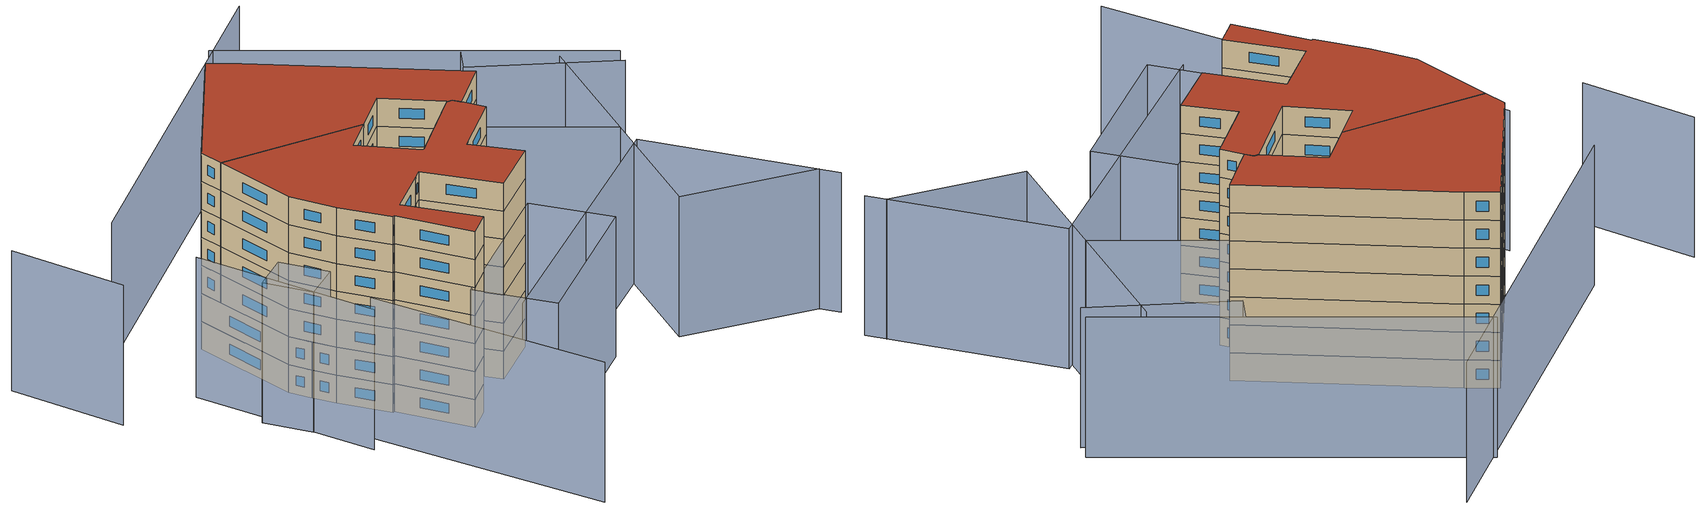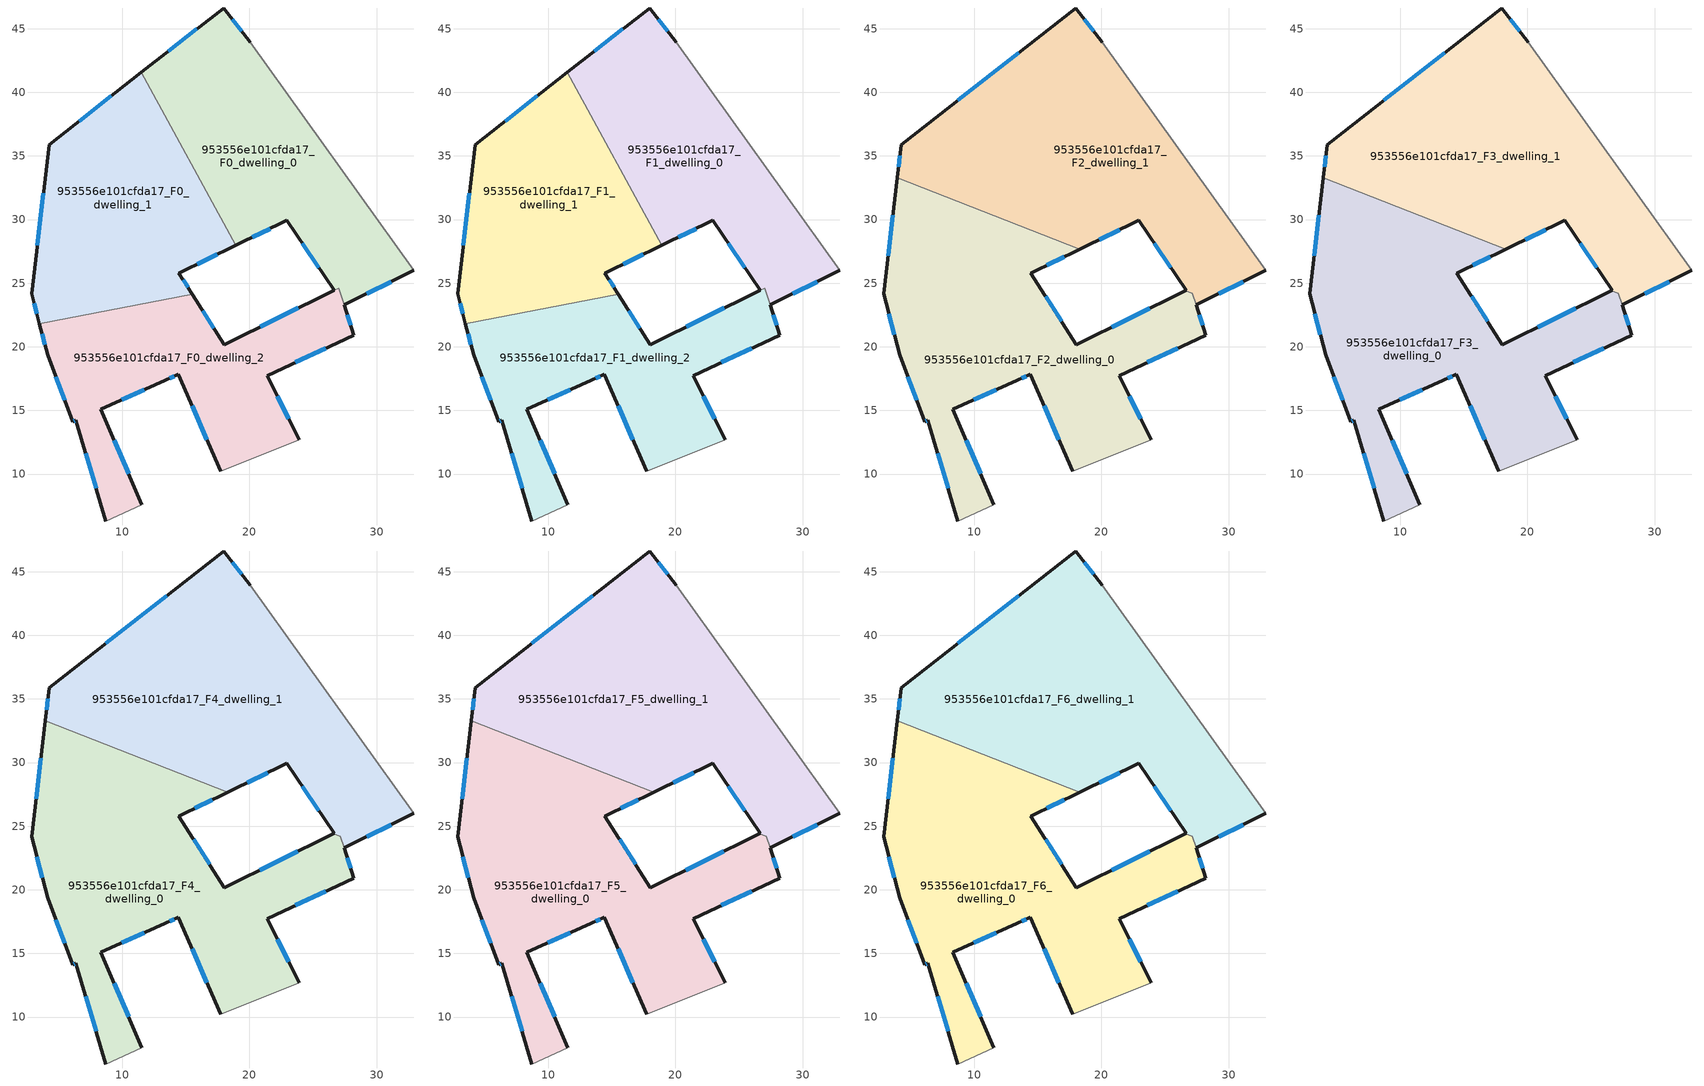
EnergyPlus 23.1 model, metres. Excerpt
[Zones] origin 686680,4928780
953556e101cfda17_F0_dwelling_0
 floor ground (EU_floor_Construction): 20.07,43.94 32.91,26 27.45,23.29 27.44,23.31 27.01,24.62 26.66,24.45 22.94,29.93 18.93,27.98 11.51,41.57 17.96,46.63 z0
 wall outside (EU_wall_Construction): 18.93,27.98 22.94,29.93 26.66,24.45 / 20.07,43.94 17.96,46.63 11.51,41.57 / 27.44,23.31 27.45,23.29 32.91,26 z0:3
 wall to 953556e101cfda17_F0_dwelling_2 (EU_wall_Construction): 26.66,24.45 27.01,24.62 27.44,23.31 z0:3
 wall to 953556e101cfda17_F0_dwelling_1 (EU_wall_Construction): 11.51,41.57 18.93,27.98 z0:3
 wall adiabatic (EU_wall_Construction): 32.91,26 20.07,43.94 z0:3
 window (EU_Window_Construction): 24.15,28.15 25.45,26.23 / 20.24,28.61 21.64,29.3 / 15.86,44.98 13.61,43.21 / 19.39,44.81 18.65,45.75 / 29.22,24.17 31.13,25.12 z0.98:2.02
953556e101cfda17_F0_dwelling_1
 floor ground (EU_floor_Construction): 11.51,41.57 18.93,27.98 14.46,25.8 15.52,24.12 3.5,21.82 2.89,24.17 4.25,35.87 z0
 wall outside (EU_wall_Construction): 11.51,41.57 4.25,35.87 2.89,24.17 3.5,21.82 / 15.52,24.12 14.46,25.8 18.93,27.98 z0:3
 wall to 953556e101cfda17_F0_dwelling_2 (EU_wall_Construction): 3.5,21.82 15.52,24.12 z0:3
 window (EU_Window_Construction): 9.15,39.71 6.61,37.72 / 15.92,26.51 17.48,27.27 / 15.18,24.67 14.81,25.25 / 3.09,23.41 3.3,22.59 / 3.81,32.07 3.33,27.97 z0.98:2.02
953556e101cfda17_F0_dwelling_2
 floor ground (EU_floor_Construction): 27.01,24.62 27.44,23.31 27.44,23.29 28.21,20.92 21.38,17.74 23.91,12.69 17.74,10.23 14.42,17.83 13.4,17.37 8.31,15.11 11.55,7.57 8.72,6.31 6.34,14.21 6.11,14.1 4.13,19.38 3.5,21.82 15.52,24.12 18.02,20.17 26.66,24.45 z0
 wall outside (EU_wall_Construction): 26.66,24.45 18.02,20.17 15.52,24.12 / 23.91,12.69 21.38,17.74 28.21,20.92 27.44,23.29 27.44,23.31 / 11.55,7.57 8.31,15.11 13.4,17.37 14.42,17.83 17.74,10.23 / 3.5,21.82 4.13,19.38 6.11,14.1 6.34,14.21 8.72,6.31 z0:3
 wall adiabatic (EU_wall_Construction): 17.74,10.23 23.91,12.69 / 8.72,6.31 11.55,7.57 z0:3
 window (EU_Window_Construction): 17.21,21.45 16.34,22.83 / 23.85,23.06 20.83,21.56 / 27.96,21.69 27.69,22.52 / 23.6,18.77 25.99,19.89 / 23.09,14.33 22.2,16.1 / 15.5,15.36 16.66,12.7 / 13.73,17.52 14.09,17.68 / 9.97,15.84 11.75,16.64 / 10.5,10.02 9.37,12.66 / 7.12,11.64 7.95,8.88 / 6.19,14.14 6.27,14.17 / 4.78,17.66 5.47,15.82 / 3.7,21.03 3.93,20.17 z0.98:2.02
953556e101cfda17_F1_dwelling_0
 floor to 953556e101cfda17_F0_dwelling_0 (EU_floor_Construction): 20.07,43.94 32.91,26 27.45,23.29 27.44,23.31 27.01,24.62 26.66,24.45 22.94,29.93 18.93,27.98 11.51,41.57 17.96,46.63 z3
 wall outside (EU_wall_Construction): 18.93,27.98 22.94,29.93 26.66,24.45 / 20.07,43.94 17.96,46.63 11.51,41.57 / 27.44,23.31 27.45,23.29 32.91,26 z3:6
 wall to 953556e101cfda17_F1_dwelling_2 (EU_wall_Construction): 26.66,24.45 27.01,24.62 27.44,23.31 z3:6
 wall to 953556e101cfda17_F1_dwelling_1 (EU_wall_Construction): 11.51,41.57 18.93,27.98 z3:6
 wall adiabatic (EU_wall_Construction): 32.91,26 20.07,43.94 z3:6
 window (EU_Window_Construction): 24.15,28.15 25.45,26.23 / 20.24,28.61 21.64,29.3 / 15.86,44.98 13.61,43.21 / 19.39,44.81 18.65,45.75 / 29.22,24.17 31.13,25.12 z3.98:5.02
953556e101cfda17_F1_dwelling_1
 floor to 953556e101cfda17_F0_dwelling_1 (EU_floor_Construction): 11.51,41.57 18.93,27.98 14.46,25.8 15.52,24.12 3.5,21.82 2.89,24.17 4.25,35.87 z3
 wall outside (EU_wall_Construction): 11.51,41.57 4.25,35.87 2.89,24.17 3.5,21.82 / 15.52,24.12 14.46,25.8 18.93,27.98 z3:6
 wall to 953556e101cfda17_F1_dwelling_2 (EU_wall_Construction): 3.5,21.82 15.52,24.12 z3:6
 window (EU_Window_Construction): 9.15,39.71 6.61,37.72 / 15.92,26.51 17.48,27.27 / 15.18,24.67 14.81,25.25 / 3.09,23.41 3.3,22.59 / 3.81,32.07 3.33,27.97 z3.98:5.02
953556e101cfda17_F1_dwelling_2
 floor to 953556e101cfda17_F0_dwelling_2 (EU_floor_Construction): 27.01,24.62 27.44,23.31 27.44,23.29 28.21,20.92 21.38,17.74 23.91,12.69 17.74,10.23 14.42,17.83 13.4,17.37 8.31,15.11 11.55,7.57 8.72,6.31 6.34,14.21 6.11,14.1 4.13,19.38 3.5,21.82 15.52,24.12 18.02,20.17 26.66,24.45 z3
 wall outside (EU_wall_Construction): 26.66,24.45 18.02,20.17 15.52,24.12 / 23.91,12.69 21.38,17.74 28.21,20.92 27.44,23.29 27.44,23.31 / 11.55,7.57 8.31,15.11 13.4,17.37 14.42,17.83 17.74,10.23 / 3.5,21.82 4.13,19.38 6.11,14.1 6.34,14.21 8.72,6.31 z3:6
 wall adiabatic (EU_wall_Construction): 17.74,10.23 23.91,12.69 / 8.72,6.31 11.55,7.57 z3:6
 window (EU_Window_Construction): 17.21,21.45 16.34,22.83 / 23.85,23.06 20.83,21.56 / 27.96,21.69 27.69,22.52 / 23.6,18.77 25.99,19.89 / 23.09,14.33 22.2,16.1 / 15.5,15.36 16.66,12.7 / 13.73,17.52 14.09,17.68 / 9.97,15.84 11.75,16.64 / 10.5,10.02 9.37,12.66 / 7.12,11.64 7.95,8.88 / 6.19,14.14 6.27,14.17 / 4.78,17.66 5.47,15.82 / 3.7,21.03 3.93,20.17 z3.98:5.02
953556e101cfda17_F2_dwelling_0
 floor to 953556e101cfda17_F1_dwelling_2 (EU_floor_Construction): 27.14,24.21 27.44,23.31 27.44,23.29 28.21,20.92 21.38,17.74 23.91,12.69 17.74,10.23 14.42,17.83 13.4,17.37 8.31,15.11 11.55,7.57 8.72,6.31 6.34,14.21 6.11,14.1 4.13,19.38 3.5,21.82 15.52,24.12 18.02,20.17 26.61,24.42 z6
 floor to 953556e101cfda17_F1_dwelling_1 (EU_floor_Construction): 18.31,27.67 14.46,25.8 15.52,24.12 3.5,21.82 2.89,24.17 3.95,33.3 z6
 wall outside (EU_wall_Construction): 26.6,24.42 18.02,20.17 14.46,25.8 18.31,27.67 / 23.91,12.69 21.38,17.74 28.21,20.92 27.44,23.29 27.44,23.31 / 11.55,7.57 8.31,15.11 13.4,17.37 14.42,17.83 17.74,10.23 / 3.95,33.3 2.89,24.17 4.13,19.38 6.11,14.1 6.34,14.21 8.72,6.31 z6:9
 wall to 953556e101cfda17_F2_dwelling_1 (EU_wall_Construction): 27.44,23.31 27.14,24.21 26.6,24.42 / 18.31,27.67 3.95,33.3 z6:9
 wall adiabatic (EU_wall_Construction): 17.74,10.23 23.91,12.69 / 8.72,6.31 11.55,7.57 z6:9
 window (EU_Window_Construction): 15.71,26.41 17.06,27.06 / 16.86,22 15.62,23.97 / 23.81,23.04 20.81,21.55 / 27.96,21.69 27.69,22.52 / 23.6,18.77 25.99,19.89 / 23.09,14.33 22.2,16.1 / 15.5,15.36 16.66,12.7 / 13.73,17.52 14.09,17.68 / 9.97,15.84 11.75,16.64 / 10.5,10.02 9.37,12.66 / 7.12,11.64 7.95,8.88 / 6.19,14.14 6.27,14.17 / 4.78,17.66 5.47,15.82 / 3.3,22.61 3.73,20.94 / 3.61,30.33 3.24,27.14 z6.98:8.02
953556e101cfda17_F2_dwelling_1
 floor to 953556e101cfda17_F1_dwelling_0 (EU_floor_Construction): 20.07,43.94 32.91,26 27.45,23.29 27.44,23.31 27.01,24.62 26.66,24.45 22.94,29.93 18.93,27.98 11.51,41.56 17.96,46.63 z6
 floor to 953556e101cfda17_F1_dwelling_2 (EU_floor_Construction): 27.01,24.62 27.44,23.31 27.14,24.21 26.61,24.42 z6
 floor to 953556e101cfda17_F1_dwelling_1 (EU_floor_Construction): 11.51,41.56 18.93,27.98 18.31,27.67 3.95,33.3 4.25,35.87 z6
 wall outside (EU_wall_Construction): 26.6,24.42 26.66,24.45 / 18.31,27.67 22.94,29.93 26.66,24.45 / 20.07,43.94 17.96,46.63 4.25,35.87 3.95,33.3 / 27.44,23.31 27.45,23.29 32.91,26 z6:9
 wall adiabatic (EU_wall_Construction): 32.91,26 20.07,43.94 z6:9
 window (EU_Window_Construction): 24.15,28.15 25.45,26.23 / 19.82,28.41 21.43,29.2 / 4.16,35.04 4.05,34.14 / 13.5,43.13 8.71,39.37 / 19.39,44.81 18.65,45.75 / 29.22,24.17 31.13,25.12 z6.98:8.02
953556e101cfda17_F3_dwelling_0
 floor to 953556e101cfda17_F2_dwelling_0 (EU_floor_Construction): 26.6,24.42 27.14,24.21 27.44,23.31 27.44,23.29 28.21,20.92 21.38,17.74 23.91,12.69 17.74,10.23 14.42,17.83 13.4,17.37 8.31,15.11 11.55,7.57 8.72,6.31 6.34,14.21 6.11,14.1 4.13,19.38 2.89,24.17 3.95,33.3 18.31,27.67 14.46,25.8 18.02,20.17 z9
 wall outside (EU_wall_Construction): 26.6,24.42 18.02,20.17 14.46,25.8 18.31,27.67 / 23.91,12.69 21.38,17.74 28.21,20.92 27.44,23.29 27.44,23.31 / 11.55,7.57 8.31,15.11 13.4,17.37 14.42,17.83 17.74,10.23 / 3.95,33.3 2.89,24.17 4.13,19.38 6.11,14.1 6.34,14.21 8.72,6.31 z9:12
 wall to 953556e101cfda17_F3_dwelling_1 (EU_wall_Construction): 27.44,23.31 27.14,24.21 26.6,24.42 / 18.31,27.67 3.95,33.3 z9:12
 wall adiabatic (EU_wall_Construction): 17.74,10.23 23.91,12.69 / 8.72,6.31 11.55,7.57 z9:12
 window (EU_Window_Construction): 15.71,26.41 17.06,27.06 / 16.86,22 15.62,23.97 / 23.81,23.04 20.81,21.55 / 27.96,21.69 27.69,22.52 / 23.6,18.77 25.99,19.89 / 23.09,14.33 22.2,16.1 / 15.5,15.36 16.66,12.7 / 13.73,17.52 14.09,17.68 / 9.97,15.84 11.75,16.64 / 10.5,10.02 9.37,12.66 / 7.12,11.64 7.95,8.88 / 6.19,14.14 6.27,14.17 / 4.78,17.66 5.47,15.82 / 3.3,22.61 3.73,20.94 / 3.61,30.33 3.24,27.14 z9.98:11.02
953556e101cfda17_F3_dwelling_1
 floor to 953556e101cfda17_F2_dwelling_1 (EU_floor_Construction): 20.07,43.94 32.91,26 27.45,23.29 27.44,23.31 27.14,24.21 26.6,24.42 26.66,24.45 22.94,29.93 18.31,27.67 3.95,33.3 4.25,35.87 17.96,46.63 z9
 wall outside (EU_wall_Construction): 18.31,27.67 22.94,29.93 26.66,24.45 26.6,24.42 / 20.07,43.94 17.96,46.63 4.25,35.87 3.95,33.3 / 27.44,23.31 27.45,23.29 32.91,26 z9:12
 wall adiabatic (EU_wall_Construction): 32.91,26 20.07,43.94 z9:12
 window (EU_Window_Construction): 24.15,28.15 25.45,26.23 / 19.82,28.41 21.43,29.2 / 4.16,35.04 4.05,34.14 / 13.5,43.13 8.71,39.37 / 19.39,44.81 18.65,45.75 / 29.22,24.17 31.13,25.12 z9.98:11.02
953556e101cfda17_F4_dwelling_0
 floor to 953556e101cfda17_F3_dwelling_0 (EU_floor_Construction): 26.6,24.42 27.14,24.21 27.44,23.31 27.44,23.29 28.21,20.92 21.38,17.74 23.91,12.69 17.74,10.23 14.42,17.83 13.4,17.37 8.31,15.11 11.55,7.57 8.72,6.31 6.34,14.21 6.11,14.1 4.13,19.38 2.89,24.17 3.95,33.3 18.31,27.67 14.46,25.8 18.02,20.17 z12
 wall outside (EU_wall_Construction): 26.6,24.42 18.02,20.17 14.46,25.8 18.31,27.67 / 23.91,12.69 21.38,17.74 28.21,20.92 27.44,23.29 27.44,23.31 / 11.55,7.57 8.31,15.11 13.4,17.37 14.42,17.83 17.74,10.23 / 3.95,33.3 2.89,24.17 4.13,19.38 6.11,14.1 6.34,14.21 8.72,6.31 z12:15
 wall to 953556e101cfda17_F4_dwelling_1 (EU_wall_Construction): 27.44,23.31 27.14,24.21 26.6,24.42 / 18.31,27.67 3.95,33.3 z12:15
 wall adiabatic (EU_wall_Construction): 17.74,10.23 23.91,12.69 / 8.72,6.31 11.55,7.57 z12:15
 window (EU_Window_Construction): 15.71,26.41 17.06,27.06 / 16.86,22 15.62,23.97 / 23.81,23.04 20.81,21.55 / 27.96,21.69 27.69,22.52 / 23.6,18.77 25.99,19.89 / 23.09,14.33 22.2,16.1 / 15.5,15.36 16.66,12.7 / 13.73,17.52 14.09,17.68 / 9.97,15.84 11.75,16.64 / 10.5,10.02 9.37,12.66 / 7.12,11.64 7.95,8.88 / 6.19,14.14 6.27,14.17 / 4.78,17.66 5.47,15.82 / 3.3,22.61 3.73,20.94 / 3.61,30.33 3.24,27.14 z12.98:14.02
953556e101cfda17_F4_dwelling_1
 floor to 953556e101cfda17_F3_dwelling_1 (EU_floor_Construction): 20.07,43.94 32.91,26 27.45,23.29 27.44,23.31 27.14,24.21 26.6,24.42 26.66,24.45 22.94,29.93 18.31,27.67 3.95,33.3 4.25,35.87 17.96,46.63 z12
 wall outside (EU_wall_Construction): 18.31,27.67 22.94,29.93 26.66,24.45 26.6,24.42 / 20.07,43.94 17.96,46.63 4.25,35.87 3.95,33.3 / 27.44,23.31 27.45,23.29 32.91,26 z12:15
 wall adiabatic (EU_wall_Construction): 32.91,26 20.07,43.94 z12:15
 window (EU_Window_Construction): 24.15,28.15 25.45,26.23 / 19.82,28.41 21.43,29.2 / 4.16,35.04 4.05,34.14 / 13.5,43.13 8.71,39.37 / 19.39,44.81 18.65,45.75 / 29.22,24.17 31.13,25.12 z12.98:14.02
953556e101cfda17_F5_dwelling_0
 floor to 953556e101cfda17_F4_dwelling_0 (EU_floor_Construction): 26.6,24.42 27.14,24.21 27.44,23.31 27.44,23.29 28.21,20.92 21.38,17.74 23.91,12.69 17.74,10.23 14.42,17.83 13.4,17.37 8.31,15.11 11.55,7.57 8.72,6.31 6.34,14.21 6.11,14.1 4.13,19.38 2.89,24.17 3.95,33.3 18.31,27.67 14.46,25.8 18.02,20.17 z15
 wall outside (EU_wall_Construction): 26.6,24.42 18.02,20.17 14.46,25.8 18.31,27.67 / 23.91,12.69 21.38,17.74 28.21,20.92 27.44,23.29 27.44,23.31 / 11.55,7.57 8.31,15.11 13.4,17.37 14.42,17.83 17.74,10.23 / 3.95,33.3 2.89,24.17 4.13,19.38 6.11,14.1 6.34,14.21 8.72,6.31 z15:18
 wall to 953556e101cfda17_F5_dwelling_1 (EU_wall_Construction): 27.44,23.31 27.14,24.21 26.6,24.42 / 18.31,27.67 3.95,33.3 z15:18
 wall adiabatic (EU_wall_Construction): 17.74,10.23 23.91,12.69 / 8.72,6.31 11.55,7.57 z15:18
 window (EU_Window_Construction): 15.71,26.41 17.06,27.06 / 16.86,22 15.62,23.97 / 23.81,23.04 20.81,21.55 / 27.96,21.69 27.69,22.52 / 23.6,18.77 25.99,19.89 / 23.09,14.33 22.2,16.1 / 15.5,15.36 16.66,12.7 / 13.73,17.52 14.09,17.68 / 9.97,15.84 11.75,16.64 / 10.5,10.02 9.37,12.66 / 7.12,11.64 7.95,8.88 / 6.19,14.14 6.27,14.17 / 4.78,17.66 5.47,15.82 / 3.3,22.61 3.73,20.94 / 3.61,30.33 3.24,27.14 z15.98:17.02
953556e101cfda17_F5_dwelling_1
 floor to 953556e101cfda17_F4_dwelling_1 (EU_floor_Construction): 20.07,43.94 32.91,26 27.45,23.29 27.44,23.31 27.14,24.21 26.6,24.42 26.66,24.45 22.94,29.93 18.31,27.67 3.95,33.3 4.25,35.87 17.96,46.63 z15
 wall outside (EU_wall_Construction): 18.31,27.67 22.94,29.93 26.66,24.45 26.6,24.42 / 20.07,43.94 17.96,46.63 4.25,35.87 3.95,33.3 / 27.44,23.31 27.45,23.29 32.91,26 z15:18
 wall adiabatic (EU_wall_Construction): 32.91,26 20.07,43.94 z15:18
 window (EU_Window_Construction): 24.15,28.15 25.45,26.23 / 19.82,28.41 21.43,29.2 / 4.16,35.04 4.05,34.14 / 13.5,43.13 8.71,39.37 / 19.39,44.81 18.65,45.75 / 29.22,24.17 31.13,25.12 z15.98:17.02
953556e101cfda17_F6_dwelling_0
 floor to 953556e101cfda17_F5_dwelling_0 (EU_floor_Construction): 26.6,24.42 27.14,24.21 27.44,23.31 27.44,23.29 28.21,20.92 21.38,17.74 23.91,12.69 17.74,10.23 14.42,17.83 13.4,17.37 8.31,15.11 11.55,7.57 8.72,6.31 6.34,14.21 6.11,14.1 4.13,19.38 2.89,24.17 3.95,33.3 18.31,27.67 14.46,25.8 18.02,20.17 z18
 wall outside (EU_wall_Construction): 26.6,24.42 18.02,20.17 14.46,25.8 18.31,27.67 / 23.91,12.69 21.38,17.74 28.21,20.92 27.44,23.29 27.44,23.31 / 11.55,7.57 8.31,15.11 13.4,17.37 14.42,17.83 17.74,10.23 / 3.95,33.3 2.89,24.17 4.13,19.38 6.11,14.1 6.34,14.21 8.72,6.31 z18:21
 wall to 953556e101cfda17_F6_dwelling_1 (EU_wall_Construction): 27.44,23.31 27.14,24.21 26.6,24.42 / 18.31,27.67 3.95,33.3 z18:21
 wall adiabatic (EU_wall_Construction): 17.74,10.23 23.91,12.69 / 8.72,6.31 11.55,7.57 z18:21
 window (EU_Window_Construction): 15.71,26.41 17.06,27.06 / 16.86,22 15.62,23.97 / 23.81,23.04 20.81,21.55 / 27.96,21.69 27.69,22.52 / 23.6,18.77 25.99,19.89 / 23.09,14.33 22.2,16.1 / 15.5,15.36 16.66,12.7 / 13.73,17.52 14.09,17.68 / 9.97,15.84 11.75,16.64 / 10.5,10.02 9.37,12.66 / 7.12,11.64 7.95,8.88 / 6.19,14.14 6.27,14.17 / 4.78,17.66 5.47,15.82 / 3.3,22.61 3.73,20.94 / 3.61,30.33 3.24,27.14 z18.98:20.02
 roof outside (EU_roof_Construction): 23.91,12.69 21.38,17.74 28.21,20.92 27.44,23.29 27.44,23.31 27.14,24.21 26.6,24.42 18.02,20.17 14.46,25.8 18.31,27.67 3.95,33.3 2.89,24.17 4.13,19.38 6.11,14.1 6.34,14.21 8.72,6.31 11.55,7.57 8.31,15.11 13.4,17.37 14.42,17.83 17.74,10.23 z21
953556e101cfda17_F6_dwelling_1
 floor to 953556e101cfda17_F5_dwelling_1 (EU_floor_Construction): 20.07,43.94 32.91,26 27.45,23.29 27.44,23.31 27.14,24.21 26.6,24.42 26.66,24.45 22.94,29.93 18.31,27.67 3.95,33.3 4.25,35.87 17.96,46.63 z18
 wall outside (EU_wall_Construction): 18.31,27.67 22.94,29.93 26.66,24.45 26.6,24.42 / 20.07,43.94 17.96,46.63 4.25,35.87 3.95,33.3 / 27.44,23.31 27.45,23.29 32.91,26 z18:21
 wall adiabatic (EU_wall_Construction): 32.91,26 20.07,43.94 z18:21
 window (EU_Window_Construction): 24.15,28.15 25.45,26.23 / 19.82,28.41 21.43,29.2 / 4.16,35.04 4.05,34.14 / 13.5,43.13 8.71,39.37 / 19.39,44.81 18.65,45.75 / 29.22,24.17 31.13,25.12 z18.98:20.02
 roof outside (EU_roof_Construction): 32.91,26 20.07,43.94 17.96,46.63 4.25,35.87 3.95,33.3 18.31,27.67 22.94,29.93 26.66,24.45 26.6,24.42 27.14,24.21 27.44,23.31 27.45,23.29 z21
shading: 9.26,0.99 40.64,12.9 / 40.64,12.9 47.83,-6.04 / 47.06,-4.02 34.53,2.74 / 34.53,2.74 48.54,28.68 / 51.86,23.47 41.16,34.35 / 41.16,34.35 43.45,36.6 / 37.05,58.15 -3.1,40.73 / 1.01,12.64 5.27,-12.22 / -3.27,30.33 -0.61,10.94 / -13.29,44.5 -11.84,32.19 / 8.17,6.42 24.57,12.95 / 24.57,12.95 27.78,4.91 / 27.78,4.91 11.38,-1.63 / 11.38,-1.63 8.17,6.42 / 2.54,18.85 -1.52,17.5 / -1.52,17.5 -3.17,22.43 / -3.17,22.43 0.89,23.79 / 0.89,23.79 2.54,18.85 / 41.46,15.57 17,45.41 / 17,45.41 28.5,54.84 / 28.5,54.84 52.96,25 / 52.96,25 41.46,15.57 z0:15
[Building]
EU S2 Campaign: North Axis=0; Terrain=City; Solar Distribution=FullExterior
[Site:Location]
Bologna: Latitude=44.5; Longitude=11.25; Time Zone=1; Elevation=37
[SizingPeriod:WeatherFileDays]
AnnualSizingPeriod: Begin Month=1; Begin Day of Month=1; End Month=12; End Day of Month=31; Day of Week for Start Day=Monday; Use Weather File Daylight Saving Period=No; Use Weather File Rain and Snow Indicators=No
[MATERIAL]
EU_InternalMass_Material: Roughness=MediumRough; Thickness=0.1; Conductivity=1; Density=1800; Specific Heat=900; Thermal Absorptance=0.9; Solar Absorptance=0.7; Visible Absorptance=0.7
[MATERIAL:NOMASS] Roughness=MediumRough; Thermal Absorptance=0.9; Solar Absorptance=0.7; Visible Absorptance=0.7
Name | Thermal Resistance
EU_wall_NoMass | 0.905828
EU_roof_NoMass | 0.37593
EU_floor_NoMass | 0.67114
[WINDOWMATERIAL:SIMPLEGLAZINGSYSTEM]
EU_Window_SimpleGlazing: UFactor=4.52486; Solar Heat Gain Coefficient=0.85; Visible Transmittance=0.85
[CONSTRUCTION]
EU_wall_Construction: EU_wall_NoMass
EU_roof_Construction: EU_roof_NoMass
EU_floor_Construction: EU_floor_NoMass
EU_InternalMass_Construction: EU_InternalMass_Material
EU_Window_Construction: EU_Window_SimpleGlazing
[ZONE] Type=1; Multiplier=1; Ceiling Height=autocalculate; Floor Area=autocalculate; Part of Total Floor Area=Yes
Name | Volume
953556e101cfda17_F0_dwelling_0; 953556e101cfda17_F1_dwelling_0 | 600.146
953556e101cfda17_F2_dwelling_0 | 880.68
953556e101cfda17_F3_dwelling_0; 953556e101cfda17_F4_dwelling_0; 953556e101cfda17_F5_dwelling_0; 953556e101cfda17_F6_dwelling_0 | 880.686
953556e101cfda17_F0_dwelling_1; 953556e101cfda17_F1_dwelling_1 | 588.127
953556e101cfda17_F2_dwelling_1; 953556e101cfda17_F3_dwelling_1; 953556e101cfda17_F4_dwelling_1; 953556e101cfda17_F5_dwelling_1; 953556e101cfda17_F6_dwelling_1 | 883.612
953556e101cfda17_F0_dwelling_2; 953556e101cfda17_F1_dwelling_2 | 576.053
[INTERNALMASS] Construction=EU_InternalMass_Construction
Name | Zone or ZoneList | Surface Area
953556e101cfda17_F0_dwelling_0_EU_InternalMass | 953556e101cfda17_F0_dwelling_0 | 200.046
953556e101cfda17_F0_dwelling_1_EU_InternalMass | 953556e101cfda17_F0_dwelling_1 | 196.042
953556e101cfda17_F0_dwelling_2_EU_InternalMass | 953556e101cfda17_F0_dwelling_2 | 192.018
953556e101cfda17_F1_dwelling_0_EU_InternalMass | 953556e101cfda17_F1_dwelling_0 | 200.046
953556e101cfda17_F1_dwelling_1_EU_InternalMass | 953556e101cfda17_F1_dwelling_1 | 196.042
953556e101cfda17_F1_dwelling_2_EU_InternalMass | 953556e101cfda17_F1_dwelling_2 | 192.018
953556e101cfda17_F2_dwelling_0_EU_InternalMass | 953556e101cfda17_F2_dwelling_0 | 293.562
953556e101cfda17_F2_dwelling_1_EU_InternalMass | 953556e101cfda17_F2_dwelling_1 | 294.538
953556e101cfda17_F3_dwelling_0_EU_InternalMass | 953556e101cfda17_F3_dwelling_0 | 293.562
953556e101cfda17_F3_dwelling_1_EU_InternalMass | 953556e101cfda17_F3_dwelling_1 | 294.538
953556e101cfda17_F4_dwelling_0_EU_InternalMass | 953556e101cfda17_F4_dwelling_0 | 293.562
953556e101cfda17_F4_dwelling_1_EU_InternalMass | 953556e101cfda17_F4_dwelling_1 | 294.538
953556e101cfda17_F5_dwelling_0_EU_InternalMass | 953556e101cfda17_F5_dwelling_0 | 293.562
953556e101cfda17_F5_dwelling_1_EU_InternalMass | 953556e101cfda17_F5_dwelling_1 | 294.538
953556e101cfda17_F6_dwelling_0_EU_InternalMass | 953556e101cfda17_F6_dwelling_0 | 293.562
953556e101cfda17_F6_dwelling_1_EU_InternalMass | 953556e101cfda17_F6_dwelling_1 | 294.538
[OTHEREQUIPMENT] Fuel Type=Electricity; Design Level Calculation Method=Watts/Area; Power per Zone Floor Area=1; Fraction Latent=0; Fraction Radiant=0; Fraction Lost=0; Carbon Dioxide Generation Rate=0; EndUse Subcategory=EU_Step8_InternalGains
Name | Zone or ZoneList or Space or SpaceList | Schedule
EU_Step8_InternalGain_953556e101cfda17_F0_dwelling_0_f000 | 953556e101cfda17_F0_dwelling_0 | EU_Step8_GainSchedule_953556e101cfda17_F0_dwelling_0_f000
EU_Step8_InternalGain_953556e101cfda17_F0_dwelling_1_f000 | 953556e101cfda17_F0_dwelling_1 | EU_Step8_GainSchedule_953556e101cfda17_F0_dwelling_1_f000
EU_Step8_InternalGain_953556e101cfda17_F0_dwelling_2_f000 | 953556e101cfda17_F0_dwelling_2 | EU_Step8_GainSchedule_953556e101cfda17_F0_dwelling_2_f000
EU_Step8_InternalGain_953556e101cfda17_F1_dwelling_0_f000 | 953556e101cfda17_F1_dwelling_0 | EU_Step8_GainSchedule_953556e101cfda17_F1_dwelling_0_f000
EU_Step8_InternalGain_953556e101cfda17_F1_dwelling_1_f000 | 953556e101cfda17_F1_dwelling_1 | EU_Step8_GainSchedule_953556e101cfda17_F1_dwelling_1_f000
EU_Step8_InternalGain_953556e101cfda17_F1_dwelling_2_f000 | 953556e101cfda17_F1_dwelling_2 | EU_Step8_GainSchedule_953556e101cfda17_F1_dwelling_2_f000
EU_Step8_InternalGain_953556e101cfda17_F2_dwelling_0_f000 | 953556e101cfda17_F2_dwelling_0 | EU_Step8_GainSchedule_953556e101cfda17_F2_dwelling_0_f000
EU_Step8_InternalGain_953556e101cfda17_F2_dwelling_1_f000 | 953556e101cfda17_F2_dwelling_1 | EU_Step8_GainSchedule_953556e101cfda17_F2_dwelling_1_f000
EU_Step8_InternalGain_953556e101cfda17_F3_dwelling_0_f000 | 953556e101cfda17_F3_dwelling_0 | EU_Step8_GainSchedule_953556e101cfda17_F3_dwelling_0_f000
EU_Step8_InternalGain_953556e101cfda17_F3_dwelling_1_f000 | 953556e101cfda17_F3_dwelling_1 | EU_Step8_GainSchedule_953556e101cfda17_F3_dwelling_1_f000
EU_Step8_InternalGain_953556e101cfda17_F4_dwelling_0_f000 | 953556e101cfda17_F4_dwelling_0 | EU_Step8_GainSchedule_953556e101cfda17_F4_dwelling_0_f000
EU_Step8_InternalGain_953556e101cfda17_F4_dwelling_1_f000 | 953556e101cfda17_F4_dwelling_1 | EU_Step8_GainSchedule_953556e101cfda17_F4_dwelling_1_f000
EU_Step8_InternalGain_953556e101cfda17_F5_dwelling_0_f000 | 953556e101cfda17_F5_dwelling_0 | EU_Step8_GainSchedule_953556e101cfda17_F5_dwelling_0_f000
EU_Step8_InternalGain_953556e101cfda17_F5_dwelling_1_f000 | 953556e101cfda17_F5_dwelling_1 | EU_Step8_GainSchedule_953556e101cfda17_F5_dwelling_1_f000
EU_Step8_InternalGain_953556e101cfda17_F6_dwelling_0_f000 | 953556e101cfda17_F6_dwelling_0 | EU_Step8_GainSchedule_953556e101cfda17_F6_dwelling_0_f000
EU_Step8_InternalGain_953556e101cfda17_F6_dwelling_1_f000 | 953556e101cfda17_F6_dwelling_1 | EU_Step8_GainSchedule_953556e101cfda17_F6_dwelling_1_f000
[ZONEVENTILATION:DESIGNFLOWRATE] Schedule=EU_AlwaysOn; Design Flow Rate Calculation Method=AirChanges/Hour; Air Changes per Hour=0.73129; Ventilation Type=Natural; Fan Pressure Rise=0; Fan Total Efficiency=1; Constant Term Coefficient=1; Temperature Term Coefficient=0; Velocity Term Coefficient=0; Velocity Squared Term Coefficient=0; Minimum Indoor Temperature=-100; Maximum Indoor Temperature=100; Delta Temperature=-100; Minimum Outdoor Temperature=-100; Maximum Outdoor Temperature=100; Maximum Wind Speed=40
Name | Zone or ZoneList or Space or SpaceList
EU_ConstantAir_953556e101cfda17_F0_dwelling_0 | 953556e101cfda17_F0_dwelling_0
EU_ConstantAir_953556e101cfda17_F0_dwelling_1 | 953556e101cfda17_F0_dwelling_1
EU_ConstantAir_953556e101cfda17_F0_dwelling_2 | 953556e101cfda17_F0_dwelling_2
EU_ConstantAir_953556e101cfda17_F1_dwelling_0 | 953556e101cfda17_F1_dwelling_0
EU_ConstantAir_953556e101cfda17_F1_dwelling_1 | 953556e101cfda17_F1_dwelling_1
EU_ConstantAir_953556e101cfda17_F1_dwelling_2 | 953556e101cfda17_F1_dwelling_2
EU_ConstantAir_953556e101cfda17_F2_dwelling_0 | 953556e101cfda17_F2_dwelling_0
EU_ConstantAir_953556e101cfda17_F2_dwelling_1 | 953556e101cfda17_F2_dwelling_1
EU_ConstantAir_953556e101cfda17_F3_dwelling_0 | 953556e101cfda17_F3_dwelling_0
EU_ConstantAir_953556e101cfda17_F3_dwelling_1 | 953556e101cfda17_F3_dwelling_1
EU_ConstantAir_953556e101cfda17_F4_dwelling_0 | 953556e101cfda17_F4_dwelling_0
EU_ConstantAir_953556e101cfda17_F4_dwelling_1 | 953556e101cfda17_F4_dwelling_1
EU_ConstantAir_953556e101cfda17_F5_dwelling_0 | 953556e101cfda17_F5_dwelling_0
EU_ConstantAir_953556e101cfda17_F5_dwelling_1 | 953556e101cfda17_F5_dwelling_1
EU_ConstantAir_953556e101cfda17_F6_dwelling_0 | 953556e101cfda17_F6_dwelling_0
EU_ConstantAir_953556e101cfda17_F6_dwelling_1 | 953556e101cfda17_F6_dwelling_1
[HVACTEMPLATE:THERMOSTAT] Constant Heating Setpoint=20; Constant Cooling Setpoint=50
EU_HeatOnly_953556e101cfda17_F0_dwelling_0; EU_HeatOnly_953556e101cfda17_F0_dwelling_1; EU_HeatOnly_953556e101cfda17_F0_dwelling_2; EU_HeatOnly_953556e101cfda17_F1_dwelling_0; EU_HeatOnly_953556e101cfda17_F1_dwelling_1; EU_HeatOnly_953556e101cfda17_F1_dwelling_2; EU_HeatOnly_953556e101cfda17_F2_dwelling_0; EU_HeatOnly_953556e101cfda17_F2_dwelling_1; EU_HeatOnly_953556e101cfda17_F3_dwelling_0; EU_HeatOnly_953556e101cfda17_F3_dwelling_1; EU_HeatOnly_953556e101cfda17_F4_dwelling_0; EU_HeatOnly_953556e101cfda17_F4_dwelling_1; EU_HeatOnly_953556e101cfda17_F5_dwelling_0; EU_HeatOnly_953556e101cfda17_F5_dwelling_1; EU_HeatOnly_953556e101cfda17_F6_dwelling_0; EU_HeatOnly_953556e101cfda17_F6_dwelling_1
[HVACTEMPLATE:ZONE:IDEALLOADSAIRSYSTEM] System Availability Schedule=EU_AlwaysOn; Maximum Heating Supply Air Temperature=50; Minimum Cooling Supply Air Temperature=13; Maximum Heating Supply Air Humidity Ratio=0.0156; Minimum Cooling Supply Air Humidity Ratio=0.0077; Heating Limit=NoLimit; Cooling Limit=NoLimit; Heating Availability Schedule=EU_AlwaysOn; Cooling Availability Schedule=EU_CoolingOff; Dehumidification Control Type=ConstantSensibleHeatRatio; Cooling Sensible Heat Ratio=0.7; Dehumidification Setpoint=60; Humidification Control Type=None; Humidification Setpoint=30; Outdoor Air Method=None; Outdoor Air Flow Rate per Person=0.00944; Outdoor Air Flow Rate per Zone Floor Area=0; Outdoor Air Flow Rate per Zone=0; Demand Controlled Ventilation Type=None; Outdoor Air Economizer Type=NoEconomizer; Heat Recovery Type=None; Sensible Heat Recovery Effectiveness=0.7; Latent Heat Recovery Effectiveness=0.65
Name | Template Thermostat
953556e101cfda17_F0_dwelling_0 | EU_HeatOnly_953556e101cfda17_F0_dwelling_0
953556e101cfda17_F0_dwelling_1 | EU_HeatOnly_953556e101cfda17_F0_dwelling_1
953556e101cfda17_F0_dwelling_2 | EU_HeatOnly_953556e101cfda17_F0_dwelling_2
953556e101cfda17_F1_dwelling_0 | EU_HeatOnly_953556e101cfda17_F1_dwelling_0
953556e101cfda17_F1_dwelling_1 | EU_HeatOnly_953556e101cfda17_F1_dwelling_1
953556e101cfda17_F1_dwelling_2 | EU_HeatOnly_953556e101cfda17_F1_dwelling_2
953556e101cfda17_F2_dwelling_0 | EU_HeatOnly_953556e101cfda17_F2_dwelling_0
953556e101cfda17_F2_dwelling_1 | EU_HeatOnly_953556e101cfda17_F2_dwelling_1
953556e101cfda17_F3_dwelling_0 | EU_HeatOnly_953556e101cfda17_F3_dwelling_0
953556e101cfda17_F3_dwelling_1 | EU_HeatOnly_953556e101cfda17_F3_dwelling_1
953556e101cfda17_F4_dwelling_0 | EU_HeatOnly_953556e101cfda17_F4_dwelling_0
953556e101cfda17_F4_dwelling_1 | EU_HeatOnly_953556e101cfda17_F4_dwelling_1
953556e101cfda17_F5_dwelling_0 | EU_HeatOnly_953556e101cfda17_F5_dwelling_0
953556e101cfda17_F5_dwelling_1 | EU_HeatOnly_953556e101cfda17_F5_dwelling_1
953556e101cfda17_F6_dwelling_0 | EU_HeatOnly_953556e101cfda17_F6_dwelling_0
953556e101cfda17_F6_dwelling_1 | EU_HeatOnly_953556e101cfda17_F6_dwelling_1
[SIZING:ZONE] Zone Cooling Design Supply Air Temperature Input Method=SupplyAirTemperature; Zone Cooling Design Supply Air Temperature=13; Zone Heating Design Supply Air Temperature Input Method=SupplyAirTemperature; Zone Heating Design Supply Air Temperature=50; Zone Cooling Design Supply Air Humidity Ratio=0.008; Zone Heating Design Supply Air Humidity Ratio=0.008; Cooling Design Air Flow Method=DesignDay; Cooling Design Air Flow Rate=0; Cooling Minimum Air Flow per Zone Floor Area=0.000762; Cooling Minimum Air Flow=0; Cooling Minimum Air Flow Fraction=0.2; Heating Design Air Flow Method=DesignDay; Heating Design Air Flow Rate=0; Heating Maximum Air Flow per Zone Floor Area=0.002032; Heating Maximum Air Flow=0.141576; Heating Maximum Air Flow Fraction=0.3; Account for Dedicated Outdoor Air System=No; Dedicated Outdoor Air System Control Strategy=NeutralSupplyAir; Dedicated Outdoor Air Low Setpoint Temperature for Design=autosize; Dedicated Outdoor Air High Setpoint Temperature for Design=autosize; Zone Load Sizing Method=Sensible Load Only No Latent Load; Zone Latent Cooling Design Supply Air Humidity Ratio Input Method=HumidityRatioDifference; Zone Cooling Design Supply Air Humidity Ratio Difference=0.005; Zone Latent Heating Design Supply Air Humidity Ratio Input Method=HumidityRatioDifference; Zone Humidification Design Supply Air Humidity Ratio Difference=0.005
953556e101cfda17_F0_dwelling_0; 953556e101cfda17_F0_dwelling_1; 953556e101cfda17_F0_dwelling_2; 953556e101cfda17_F1_dwelling_0; 953556e101cfda17_F1_dwelling_1; 953556e101cfda17_F1_dwelling_2; 953556e101cfda17_F2_dwelling_0; 953556e101cfda17_F2_dwelling_1; 953556e101cfda17_F3_dwelling_0; 953556e101cfda17_F3_dwelling_1; 953556e101cfda17_F4_dwelling_0; 953556e101cfda17_F4_dwelling_1; 953556e101cfda17_F5_dwelling_0; 953556e101cfda17_F5_dwelling_1; 953556e101cfda17_F6_dwelling_0; 953556e101cfda17_F6_dwelling_1
[SCHEDULE:CONSTANT]
Name | Hourly Value
EU_AlwaysOn | 1
EU_CoolingOff | 0
[SCHEDULE:FILE] Column Number=1; Rows to Skip at Top=0; Number of Hours of Data=8760; Column Separator=Comma; Interpolate to Timestep=No; Minutes per Item=60; Adjust Schedule for Daylight Savings=Yes
Name | File
EU_Step8_GainSchedule_953556e101cfda17_F0_dwelling_0_f000 | ../../schedules/953556e101cfda17/953556e101cfda17_F0_dwelling_0_f000_gain.csv
EU_Step8_GainSchedule_953556e101cfda17_F0_dwelling_1_f000 | ../../schedules/953556e101cfda17/953556e101cfda17_F0_dwelling_1_f000_gain.csv
EU_Step8_GainSchedule_953556e101cfda17_F0_dwelling_2_f000 | ../../schedules/953556e101cfda17/953556e101cfda17_F0_dwelling_2_f000_gain.csv
EU_Step8_GainSchedule_953556e101cfda17_F1_dwelling_0_f000 | ../../schedules/953556e101cfda17/953556e101cfda17_F1_dwelling_0_f000_gain.csv
EU_Step8_GainSchedule_953556e101cfda17_F1_dwelling_1_f000 | ../../schedules/953556e101cfda17/953556e101cfda17_F1_dwelling_1_f000_gain.csv
EU_Step8_GainSchedule_953556e101cfda17_F1_dwelling_2_f000 | ../../schedules/953556e101cfda17/953556e101cfda17_F1_dwelling_2_f000_gain.csv
EU_Step8_GainSchedule_953556e101cfda17_F2_dwelling_0_f000 | ../../schedules/953556e101cfda17/953556e101cfda17_F2_dwelling_0_f000_gain.csv
EU_Step8_GainSchedule_953556e101cfda17_F2_dwelling_1_f000 | ../../schedules/953556e101cfda17/953556e101cfda17_F2_dwelling_1_f000_gain.csv
EU_Step8_GainSchedule_953556e101cfda17_F3_dwelling_0_f000 | ../../schedules/953556e101cfda17/953556e101cfda17_F3_dwelling_0_f000_gain.csv
EU_Step8_GainSchedule_953556e101cfda17_F3_dwelling_1_f000 | ../../schedules/953556e101cfda17/953556e101cfda17_F3_dwelling_1_f000_gain.csv
EU_Step8_GainSchedule_953556e101cfda17_F4_dwelling_0_f000 | ../../schedules/953556e101cfda17/953556e101cfda17_F4_dwelling_0_f000_gain.csv
EU_Step8_GainSchedule_953556e101cfda17_F4_dwelling_1_f000 | ../../schedules/953556e101cfda17/953556e101cfda17_F4_dwelling_1_f000_gain.csv
EU_Step8_GainSchedule_953556e101cfda17_F5_dwelling_0_f000 | ../../schedules/953556e101cfda17/953556e101cfda17_F5_dwelling_0_f000_gain.csv
EU_Step8_GainSchedule_953556e101cfda17_F5_dwelling_1_f000 | ../../schedules/953556e101cfda17/953556e101cfda17_F5_dwelling_1_f000_gain.csv
EU_Step8_GainSchedule_953556e101cfda17_F6_dwelling_0_f000 | ../../schedules/953556e101cfda17/953556e101cfda17_F6_dwelling_0_f000_gain.csv
EU_Step8_GainSchedule_953556e101cfda17_F6_dwelling_1_f000 | ../../schedules/953556e101cfda17/953556e101cfda17_F6_dwelling_1_f000_gain.csv
